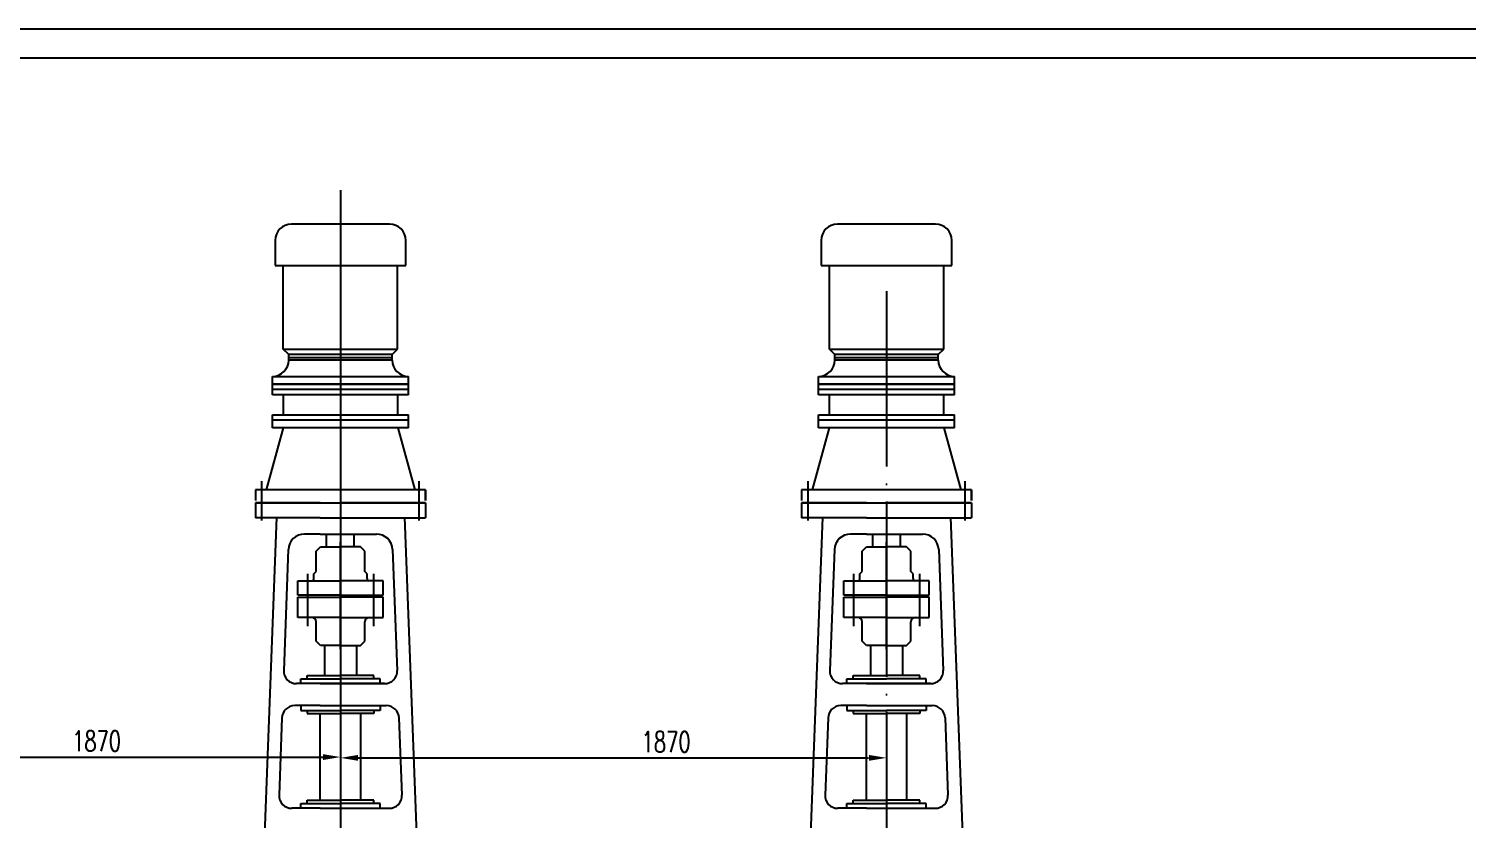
# Model space of a CAD drawing. Extents: x -54047 to 31317, y -2 to 11950.
# Drawn here: x -31269 to -26345, y 9174 to 11880 of the extents above; entities that cross this region are included whole.
import ezdxf

# ---------------------------------------------------------------- set-up
doc = ezdxf.new("R2010")
doc.units = 0
doc.header["$LTSCALE"] = 20
doc.linetypes.add('DASHDOT-M', pattern=[36, 30, -3, 0, -3])
doc.layers.get('0').update_dxf_attribs({"linetype": 'CONTINUOUS'})
doc.styles.add('BIAOZHU', font='ROMANS.shx', dxfattribs={"width": 0.7, "bigfont": 'HLFSD.shx'})

msp = doc.modelspace()

# ---------------------------------------------------------------- linework, layer by layer
at = {"color": 7, "linetype": 'Continuous'}
for p, q in [((-36814.2, 11880), (-20014.2, 11880)), ((-30202.2, 9426.6), (-30202.2, 9426.9)), ((-32017.6, 9386.9), (-30262.2, 9386.9)), ((-30142.2, 9384.2), (-28394.7, 9384.2)), ((-30202.2, 9346.9), (-30202.2, 9344.2)), ((-28332.7, 9346.9), (-28332.7, 9344.2))]:
    msp.add_line(p, q, dxfattribs=at)
at = {"color": 4, "linetype": 'Continuous'}
for p, q in [((-36314.2, 11780), (-20114.2, 11780)), ((-30034.5, 11211.2), (-30370, 11211.2)), ((-30034.5, 11211.2), (-30370, 11211.2)), ((-28165, 11211.2), (-28500.5, 11211.2)), ((-28165, 11211.2), (-28500.5, 11211.2)), ((-30425.9, 11155.3), (-30425.9, 11069.7)), ((-29978.6, 11069.7), (-29978.6, 11155.3)), ((-28556.4, 11155.3), (-28556.4, 11069.7)), ((-28109.1, 11069.7), (-28109.1, 11155.3)), ((-30425.9, 11069.7), (-29978.6, 11069.7)), ((-30397.9, 10783.1), (-30397.9, 11069.7)), ((-30006.5, 10783.1), (-30006.5, 11069.7)), ((-28556.4, 11069.7), (-28109.1, 11069.7)), ((-28528.4, 10783.1), (-28528.4, 11069.7)), ((-28137, 10783.1), (-28137, 11069.7)), ((-30397.9, 10783.1), (-30006.5, 10783.1)), ((-30379.3, 10764.5), (-30397.9, 10783.1)), ((-30025.2, 10764.5), (-30379.3, 10764.5)), ((-30379.3, 10745.8), (-30379.3, 10764.5)), ((-30379.3, 10755.1), (-30025.2, 10755.1)), ((-30025.2, 10745.8), (-30379.3, 10745.8)), ((-30025.2, 10764.5), (-30006.5, 10783.1)), ((-30025.2, 10745.8), (-30025.2, 10764.5)), ((-28528.4, 10783.1), (-28137, 10783.1)), ((-28509.8, 10764.5), (-28528.4, 10783.1)), ((-28155.6, 10764.5), (-28509.8, 10764.5)), ((-28509.8, 10745.8), (-28509.8, 10764.5)), ((-28509.8, 10755.1), (-28155.6, 10755.1)), ((-28155.6, 10745.8), (-28509.8, 10745.8)), ((-28155.6, 10764.5), (-28137, 10783.1)), ((-28155.6, 10745.8), (-28155.6, 10764.5)), ((-30435.2, 10689.9), (-29969.3, 10689.9)), ((-30435.2, 10663.8), (-30435.2, 10689.9)), ((-29969.3, 10663.8), (-29969.3, 10689.9)), ((-28565.7, 10689.9), (-28099.7, 10689.9)), ((-28565.7, 10663.8), (-28565.7, 10689.9)), ((-28099.7, 10663.8), (-28099.7, 10689.9)), ((-29969.3, 10663.8), (-30435.2, 10663.8)), ((-30435.2, 10663.8), (-29969.3, 10663.8)), ((-30435.2, 10627.4), (-30435.2, 10663.8)), ((-29969.3, 10645.6), (-30435.2, 10645.6)), ((-29969.3, 10627.4), (-29969.3, 10663.8)), ((-28099.7, 10663.8), (-28565.7, 10663.8)), ((-28565.7, 10663.8), (-28099.7, 10663.8)), ((-28565.7, 10627.4), (-28565.7, 10663.8)), ((-28099.7, 10645.6), (-28565.7, 10645.6)), ((-28099.7, 10627.4), (-28099.7, 10663.8)), ((-29969.3, 10627.4), (-30435.2, 10627.4)), ((-30398.8, 10627.4), (-30398.8, 10554.6)), ((-30005.7, 10554.6), (-30005.7, 10627.4)), ((-28099.7, 10627.4), (-28565.7, 10627.4)), ((-28529.3, 10627.4), (-28529.3, 10554.6)), ((-28136.1, 10554.6), (-28136.1, 10627.4)), ((-30435.2, 10558), (-29969.3, 10558)), ((-30435.2, 10514.3), (-30435.2, 10558)), ((-29969.3, 10539.8), (-30435.2, 10539.8)), ((-29969.3, 10514.3), (-29969.3, 10558)), ((-28565.7, 10558), (-28099.7, 10558)), ((-28565.7, 10514.3), (-28565.7, 10558)), ((-28099.7, 10539.8), (-28565.7, 10539.8)), ((-28099.7, 10514.3), (-28099.7, 10558)), ((-30398.8, 10514.3), (-30457.1, 10301.7)), ((-29969.3, 10514.3), (-30435.2, 10514.3)), ((-30005.7, 10514.3), (-29947.4, 10301.7)), ((-28529.3, 10514.3), (-28587.5, 10301.7)), ((-28099.7, 10514.3), (-28565.7, 10514.3)), ((-28136.1, 10514.3), (-28077.9, 10301.7)), ((-29911, 10301.7), (-30493.5, 10301.7)), ((-30493.5, 10301.7), (-30493.5, 10265.3)), ((-29911, 10301.7), (-29911, 10265.3)), ((-29911, 10265.3), (-29911, 10301.7)), ((-28041.5, 10301.7), (-28623.9, 10301.7)), ((-28623.9, 10301.7), (-28623.9, 10265.3)), ((-28041.5, 10301.7), (-28041.5, 10265.3)), ((-28041.5, 10265.3), (-28041.5, 10301.7)), ((-30493.5, 10257.2), (-30202.2, 10257.2)), ((-30271.4, 10257.2), (-30493.5, 10257.2)), ((-30493.5, 10257.2), (-29911, 10257.2)), ((-30493.5, 10257.2), (-30493.5, 10206.2)), ((-30271.4, 10257.2), (-29910.9, 10257.2)), ((-29911, 10257.2), (-30202.2, 10257.2)), ((-29911, 10257.2), (-30202.2, 10257.2)), ((-29910.9, 10257.2), (-29910.9, 10206.2)), ((-28624, 10257.2), (-28624, 10206.2)), ((-28401.9, 10257.2), (-28624, 10257.2)), ((-28623.9, 10257.2), (-28041.5, 10257.2)), ((-28623.9, 10257.2), (-28332.7, 10257.2)), ((-28401.9, 10257.2), (-28041.4, 10257.2)), ((-28041.5, 10257.2), (-28332.7, 10257.2)), ((-28041.5, 10257.2), (-28332.7, 10257.2)), ((-28041.4, 10257.2), (-28041.4, 10206.2)), ((-30271.4, 10206.2), (-30493.5, 10206.2)), ((-30421.5, 10207.6), (-30478.3, 8706.7)), ((-30271.4, 10206.2), (-29910.9, 10206.2)), ((-29982.9, 10207.6), (-29926.2, 8706.7)), ((-28401.9, 10206.2), (-28624, 10206.2)), ((-28552, 10207.6), (-28608.8, 8706.7)), ((-28401.9, 10206.2), (-28041.4, 10206.2)), ((-28113.4, 10207.6), (-28056.6, 8706.7)), ((-30271.4, 10150.1), (-30325.5, 10150.1)), ((-30271.4, 10150.1), (-30079, 10150.1)), ((-30249.6, 10106.3), (-30249.6, 10150.1)), ((-30154.9, 10106.3), (-30154.9, 10150.1)), ((-28401.9, 10150.1), (-28456, 10150.1)), ((-28401.9, 10150.1), (-28209.4, 10150.1)), ((-28380.1, 10106.3), (-28380.1, 10150.1)), ((-28285.4, 10106.3), (-28285.4, 10150.1)), ((-30380.8, 10096.9), (-30396.5, 9683.6)), ((-30285.6, 10091.2), (-30270.4, 10106.3)), ((-30270.4, 10106.3), (-30202.2, 10106.3)), ((-30134.1, 10106.3), (-30202.2, 10106.3)), ((-30118.9, 10091.2), (-30134.1, 10106.3)), ((-30023.6, 10096.9), (-30008, 9683.6)), ((-28511.3, 10096.9), (-28526.9, 9683.6)), ((-28416, 10091.2), (-28400.9, 10106.3)), ((-28400.9, 10106.3), (-28332.7, 10106.3)), ((-28264.5, 10106.3), (-28332.7, 10106.3)), ((-28249.4, 10091.2), (-28264.5, 10106.3)), ((-28154.1, 10096.9), (-28138.5, 9683.6)), ((-30285.6, 10022.2), (-30285.6, 10091.2)), ((-30118.9, 10022.2), (-30118.9, 10091.2)), ((-28416, 10022.2), (-28416, 10091.2)), ((-28249.4, 10022.2), (-28249.4, 10091.2)), ((-30293.1, 10014.6), (-30285.6, 10022.2)), ((-30293.1, 9998.1), (-30293.1, 10014.6)), ((-30111.4, 10014.6), (-30118.9, 10022.2)), ((-30111.4, 9998.1), (-30111.4, 10014.6)), ((-28423.6, 10014.6), (-28416, 10022.2)), ((-28423.6, 9998.1), (-28423.6, 10014.6)), ((-28241.8, 10014.6), (-28249.4, 10022.2)), ((-28241.8, 9998.1), (-28241.8, 10014.6)), ((-30347.9, 9940.9), (-30347.9, 9990.5)), ((-30347.9, 9990.5), (-30202.2, 9990.5)), ((-30056.6, 9990.5), (-30202.2, 9990.5)), ((-30056.6, 9940.9), (-30056.6, 9990.5)), ((-28478.4, 9940.9), (-28478.4, 9990.5)), ((-28478.4, 9990.5), (-28332.7, 9990.5)), ((-28187.1, 9990.5), (-28332.7, 9990.5)), ((-28187.1, 9940.9), (-28187.1, 9990.5)), ((-30202.2, 9940.9), (-30347.9, 9940.9)), ((-30347.9, 9933.9), (-30202.2, 9933.9)), ((-30347.9, 9864.9), (-30347.9, 9933.9)), ((-30202.2, 9940.9), (-30056.6, 9940.9)), ((-30056.6, 9933.9), (-30202.2, 9933.9)), ((-30056.6, 9864.9), (-30056.6, 9933.9)), ((-28332.7, 9940.9), (-28478.4, 9940.9)), ((-28478.4, 9933.9), (-28332.7, 9933.9)), ((-28478.4, 9864.9), (-28478.4, 9933.9)), ((-28332.7, 9940.9), (-28187.1, 9940.9)), ((-28187.1, 9933.9), (-28332.7, 9933.9)), ((-28187.1, 9864.9), (-28187.1, 9933.9)), ((-30202.2, 9864.9), (-30347.9, 9864.9)), ((-30285.6, 9783.6), (-30285.6, 9849.8)), ((-30202.2, 9864.9), (-30056.6, 9864.9)), ((-30118.9, 9783.6), (-30118.9, 9849.8)), ((-28332.7, 9864.9), (-28478.4, 9864.9)), ((-28416, 9783.6), (-28416, 9849.8)), ((-28332.7, 9864.9), (-28187.1, 9864.9)), ((-28249.4, 9783.6), (-28249.4, 9849.8)), ((-30270.4, 9768.4), (-30285.6, 9783.6)), ((-30202.2, 9768.4), (-30270.4, 9768.4)), ((-30256.9, 9768.4), (-30256.9, 9665.6)), ((-30202.2, 9768.4), (-30134.1, 9768.4)), ((-30147.6, 9768.4), (-30147.6, 9665.6)), ((-30134.1, 9768.4), (-30118.9, 9783.6)), ((-28400.9, 9768.4), (-28416, 9783.6)), ((-28332.7, 9768.4), (-28400.9, 9768.4)), ((-28387.3, 9768.4), (-28387.3, 9665.6)), ((-28332.7, 9768.4), (-28264.6, 9768.4)), ((-28278.1, 9768.4), (-28278.1, 9665.6)), ((-28264.6, 9768.4), (-28249.4, 9783.6)), ((-30337.8, 9638.3), (-30337.8, 9655)), ((-30337.8, 9655), (-30202.2, 9655)), ((-30316.5, 9655), (-30316.5, 9665.6)), ((-30316.5, 9665.6), (-30202.2, 9665.6)), ((-30087.9, 9665.6), (-30202.2, 9665.6)), ((-30066.7, 9655), (-30202.2, 9655)), ((-30087.9, 9655), (-30087.9, 9665.6)), ((-30066.7, 9638.3), (-30066.7, 9655)), ((-28468.3, 9638.3), (-28468.3, 9655)), ((-28468.3, 9655), (-28332.7, 9655)), ((-28447, 9655), (-28447, 9665.6)), ((-28447, 9665.6), (-28332.7, 9665.6)), ((-28218.4, 9665.6), (-28332.7, 9665.6)), ((-28197.2, 9655), (-28332.7, 9655)), ((-28218.4, 9655), (-28218.4, 9665.6)), ((-28197.2, 9638.3), (-28197.2, 9655)), ((-30051.7, 9638.3), (-30352.8, 9638.3)), ((-30271.4, 9638.3), (-30348.3, 9638.3)), ((-30271.4, 9638.3), (-30051.7, 9638.3)), ((-30271.4, 9638.3), (-30056.1, 9638.3)), ((-30133.1, 9638.3), (-30056.1, 9638.3)), ((-28182.2, 9638.3), (-28483.3, 9638.3)), ((-28401.9, 9638.3), (-28478.8, 9638.3)), ((-28401.9, 9638.3), (-28182.2, 9638.3)), ((-28401.9, 9638.3), (-28186.6, 9638.3)), ((-28263.5, 9638.3), (-28186.6, 9638.3)), ((-30271.4, 9563.1), (-30358.9, 9563.1)), ((-30337.8, 9562.9), (-30337.8, 9546.4)), ((-30271.4, 9563.1), (-30333.3, 9563.1)), ((-30271.4, 9563.1), (-30333.3, 9563.1)), ((-30271.4, 9563.1), (-30071.2, 9563.1)), ((-30271.4, 9563.1), (-30045.5, 9563.1)), ((-30271.4, 9563.1), (-30071.2, 9563.1)), ((-30133.1, 9563.1), (-30056.1, 9563.1)), ((-30133.1, 9563.1), (-30056.1, 9563.1)), ((-30066.7, 9563.1), (-30066.7, 9546.4)), ((-28401.9, 9563.1), (-28489.4, 9563.1)), ((-28468.3, 9562.9), (-28468.3, 9546.4)), ((-28401.9, 9563.1), (-28463.7, 9563.1)), ((-28401.9, 9563.1), (-28463.7, 9563.1)), ((-28401.9, 9563.1), (-28201.7, 9563.1)), ((-28401.9, 9563.1), (-28176, 9563.1)), ((-28401.9, 9563.1), (-28201.7, 9563.1)), ((-28263.5, 9563.1), (-28186.6, 9563.1)), ((-28263.5, 9563.1), (-28186.6, 9563.1)), ((-28197.2, 9563.1), (-28197.2, 9546.4)), ((-30402.6, 9521.1), (-30412.6, 9256.8)), ((-30337.8, 9546.4), (-30202.2, 9546.4)), ((-30316.5, 9546.4), (-30316.5, 9535.8)), ((-30316.5, 9535.8), (-30202.2, 9535.8)), ((-30271.4, 9238.8), (-30271.4, 9535.8)), ((-30066.7, 9546.4), (-30202.2, 9546.4)), ((-30087.9, 9535.8), (-30202.2, 9535.8)), ((-30133.1, 9238.8), (-30133.1, 9535.8)), ((-30087.9, 9546.4), (-30087.9, 9535.8)), ((-30001.9, 9521.1), (-29991.9, 9256.8)), ((-28533.1, 9521.1), (-28543.1, 9256.8)), ((-28468.3, 9546.4), (-28332.7, 9546.4)), ((-28447, 9546.4), (-28447, 9535.8)), ((-28447, 9535.8), (-28332.7, 9535.8)), ((-28401.9, 9238.8), (-28401.9, 9535.8)), ((-28197.2, 9546.4), (-28332.7, 9546.4)), ((-28218.4, 9535.8), (-28332.7, 9535.8)), ((-28263.5, 9238.8), (-28263.5, 9535.8)), ((-28218.4, 9546.4), (-28218.4, 9535.8)), ((-28132.4, 9521.1), (-28122.4, 9256.8)), ((-30271.4, 9238.8), (-30271.4, 9355.5)), ((-30133.1, 9238.8), (-30133.1, 9355.5)), ((-28401.9, 9238.8), (-28401.9, 9355.5)), ((-28263.5, 9238.8), (-28263.5, 9355.5)), ((-30271.4, 9211.5), (-30368.9, 9211.5)), ((-30337.8, 9228.2), (-30202.2, 9228.2)), ((-30337.8, 9211.5), (-30337.8, 9228.2)), ((-30316.5, 9228.2), (-30316.5, 9238.8)), ((-30316.5, 9238.8), (-30202.2, 9238.8)), ((-30271.4, 9211.5), (-30035.5, 9211.5)), ((-30087.9, 9238.8), (-30202.2, 9238.8)), ((-30066.7, 9228.2), (-30202.2, 9228.2)), ((-30133.1, 9211.5), (-30056.1, 9211.5)), ((-30087.9, 9228.2), (-30087.9, 9238.8)), ((-30066.7, 9211.5), (-30066.7, 9228.2)), ((-28401.9, 9211.5), (-28499.4, 9211.5)), ((-28468.3, 9228.2), (-28332.7, 9228.2)), ((-28468.3, 9211.5), (-28468.3, 9228.2)), ((-28447, 9228.2), (-28447, 9238.8)), ((-28447, 9238.8), (-28332.7, 9238.8)), ((-28401.9, 9211.5), (-28166, 9211.5)), ((-28218.4, 9238.8), (-28332.7, 9238.8)), ((-28197.2, 9228.2), (-28332.7, 9228.2)), ((-28263.5, 9211.5), (-28186.6, 9211.5)), ((-28218.4, 9228.2), (-28218.4, 9238.8)), ((-28197.2, 9211.5), (-28197.2, 9228.2))]:
    msp.add_line(p, q, dxfattribs=at)
at = {"color": 1, "linetype": 'DASHDOT-M'}
for p, q in [((-30202.2, 11327.7), (-30202.2, 5852.2)), ((-30202.2, 11211.2), (-30202.2, 11120)), ((-30202.2, 11211.2), (-30202.2, 11120)), ((-30202.2, 10981.6), (-30202.2, 8651.4)), ((-28332.7, 10981.6), (-28332.7, 6077.7)), ((-30471.1, 10196.3), (-30471.1, 10331.2)), ((-29933.4, 10196.3), (-29933.4, 10331.2)), ((-28601.6, 10196.3), (-28601.6, 10331.2)), ((-28063.8, 10196.3), (-28063.8, 10331.2)), ((-30202.2, 9756.8), (-30202.2, 10122.6)), ((-28332.7, 9756.8), (-28332.7, 10122.6)), ((-30315.3, 10013.8), (-30315.3, 9834.6)), ((-30089.2, 10013.8), (-30089.2, 9834.6)), ((-28445.7, 10013.8), (-28445.7, 9834.6)), ((-28219.7, 10013.8), (-28219.7, 9834.6)), ((-30271.4, 9238.8), (-30271.4, 9276.2)), ((-28401.9, 9238.8), (-28401.9, 9276.2))]:
    msp.add_line(p, q, dxfattribs=at)
at = {"color": 4, "linetype": 'Continuous'}
for centre, radius, start, end in [((-30370, 11155.3), 55.9, 90, 180), ((-30034.5, 11155.3), 55.9, 0, 90), ((-30034.5, 11155.3), 55.9, 0, 90), ((-28500.5, 11155.3), 55.9, 90, 180), ((-28165, 11155.3), 55.9, 0, 90), ((-28165, 11155.3), 55.9, 0, 90), ((-30435.2, 10745.8), 55.9, 270, 0), ((-29969.3, 10745.8), 55.9, 180, 270), ((-28565.7, 10745.8), 55.9, 270, 0), ((-28099.7, 10745.8), 55.9, 180, 270), ((-30325.5, 10094.8), 55.3, 90, 177.8341), ((-30079, 10094.8), 55.3, 2.1659, 90), ((-28456, 10094.8), 55.3, 90, 177.8341), ((-28209.4, 10094.8), 55.3, 2.1659, 90), ((-30300.7, 9998.1), 7.57, 270, 0), ((-30103.8, 9998.1), 7.57, 180, 270), ((-28431.2, 9998.1), 7.57, 270, 0), ((-28234.3, 9998.1), 7.57, 180, 270), ((-30300.7, 9849.8), 15.1, 0, 90), ((-30103.8, 9849.8), 15.1, 90, 180), ((-28431.2, 9849.8), 15.1, 0, 90), ((-28234.3, 9849.8), 15.1, 90, 180), ((-30352.8, 9682), 43.7, 177.8341, 270), ((-30051.7, 9682), 43.7, 270, 2.1659), ((-28483.3, 9682), 43.7, 177.8341, 270), ((-28182.2, 9682), 43.7, 270, 2.1659), ((-30358.9, 9519.4), 43.7, 90, 177.8341), ((-30045.5, 9519.4), 43.7, 2.1659, 90), ((-28489.4, 9519.4), 43.7, 90, 177.8341), ((-28176, 9519.4), 43.7, 2.1659, 90), ((-30368.9, 9255.2), 43.7, 177.8341, 270), ((-30035.5, 9255.2), 43.7, 270, 2.1659), ((-28499.4, 9255.2), 43.7, 177.8341, 270), ((-28166, 9255.2), 43.7, 270, 2.1659)]:
    msp.add_arc(centre, radius, start, end, dxfattribs=at)
at = {"color": 7, "linetype": 'Continuous'}
for points in [[(-30262.2, 9396.9), (-30262.2, 9376.9), (-30202.2, 9386.9)], [(-30142.2, 9394.2), (-30142.2, 9374.2), (-30202.2, 9384.2)], [(-28392.7, 9394.2), (-28392.7, 9374.2), (-28332.7, 9384.2)]]:
    msp.add_solid(points, dxfattribs=at)

# ---------------------------------------------------------------- texts
at = {"color": 7, "linetype": 'Continuous', "char_height": 70, "attachment_point": 5, "style": 'BIAOZHU'}
for insert in [(-31037.4, 9441.9), (-29087.4, 9439.2)]:
    msp.add_mtext('1870', dxfattribs=dict(at, insert=insert))

doc.saveas('drawing.dxf')
